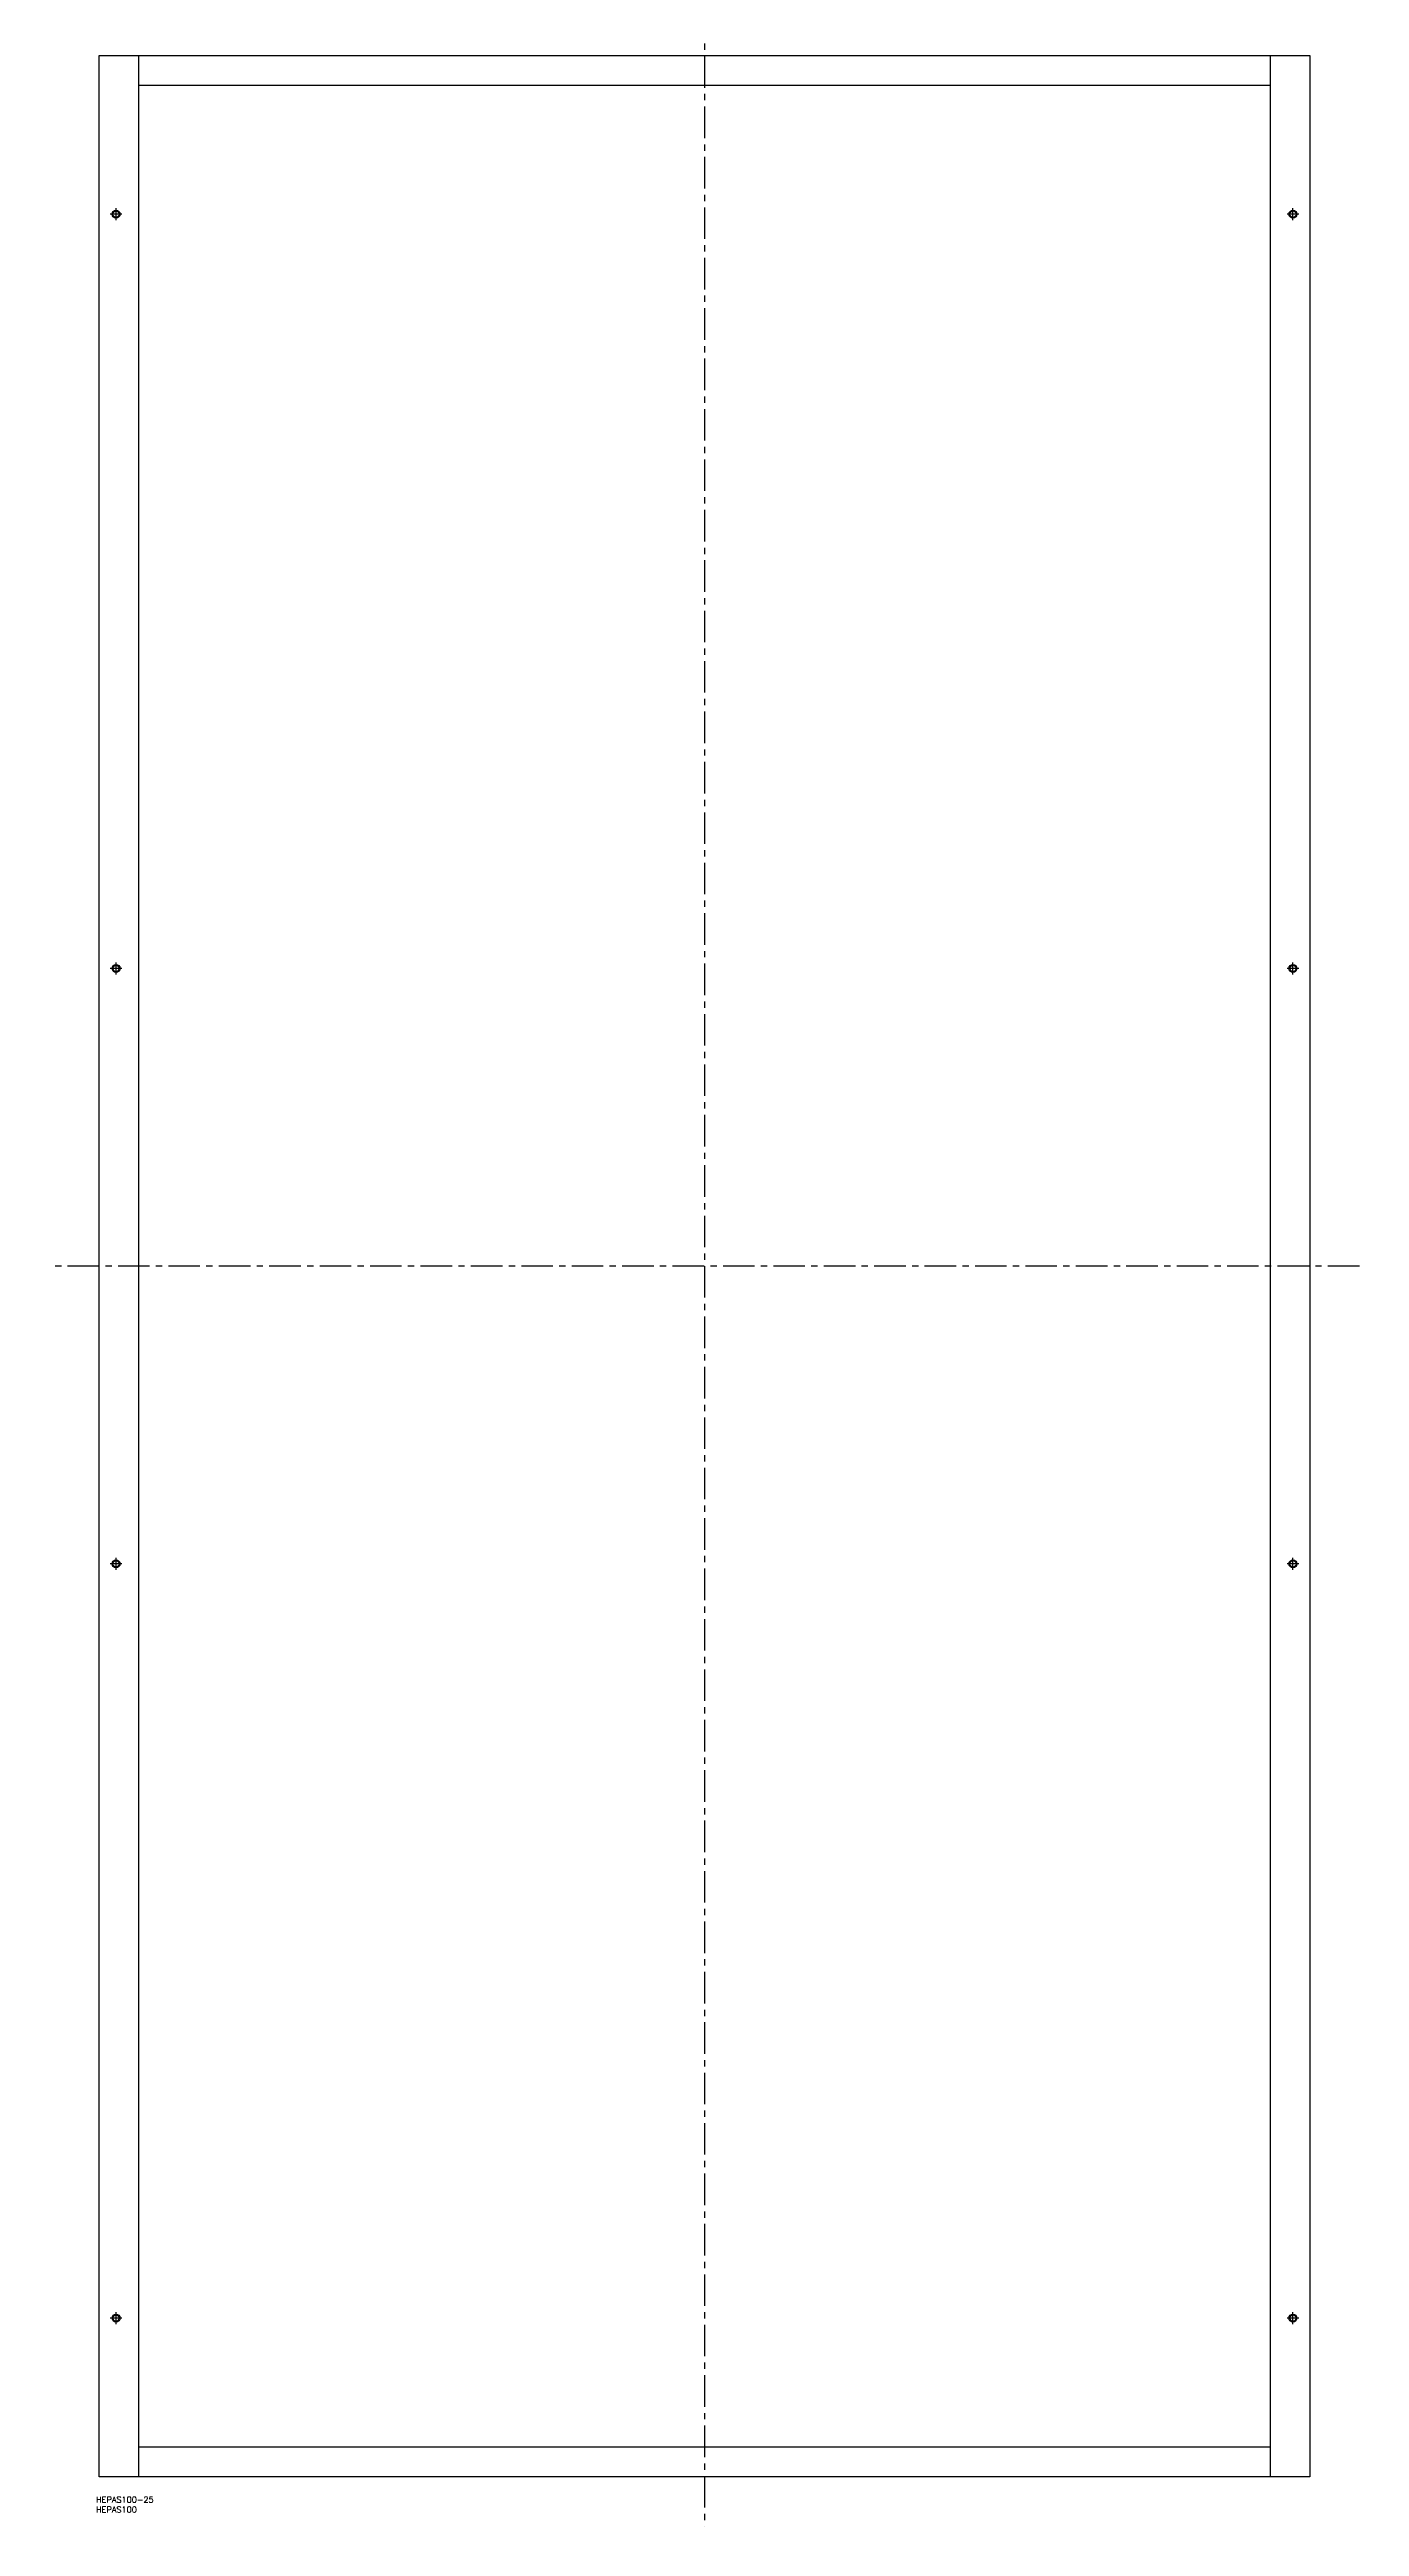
# Model space of a CAD drawing. Extents: x -23 to 637, y -15 to 3673.
# Drawn here: x -23 to 637, y -15 to 1233 of the extents above; entities that cross this region are included whole.
import ezdxf

# ---------------------------------------------------------------- set-up
doc = ezdxf.new("R2010")
doc.units = 0
doc.header["$LTSCALE"] = 0.5
doc.linetypes.add('CENTER', pattern=[50.8, 31.75, -6.35, 6.35, -6.35])
for name, color, linetype in [('MSM_CENTER', 1, 'CENTER'), ('MSM_CONTINUOUS', 7, 'CONTINUOUS'), ('MSM_NARROW', 5, 'CONTINUOUS')]:
    doc.layers.add(name, color=color, linetype=linetype)
doc.styles.get("Standard").update_dxf_attribs({"font": 'txt.shx', "height": 3, "bigfont": 'bigfont.shx'})

# ---------------------------------------------------------------- blocks, each defined once
blk = doc.blocks.new('*U2')
at = {"layer": 'MSM_CONTINUOUS'}
blk.add_text('HEPAS100-25', height=3, dxfattribs=at).set_placement((0, -3))
blk = doc.blocks.new('*U3')
at = {"layer": 'MSM_CONTINUOUS'}
blk.add_text('HEPAS100', height=3, dxfattribs=at).set_placement((0, -8))

msp = doc.modelspace()

# ---------------------------------------------------------------- linework, layer by layer
at = {"layer": 'MSM_CENTER'}
for p, q in [((306.6, 1255), (306.6, -15)), ((13.1, 1150), (7.1, 1150)), ((10.1, 1147), (10.1, 1153)), ((606.1, 1150), (600.1, 1150)), ((603.1, 1147), (603.1, 1153)), ((13.1, 770), (7.1, 770)), ((10.1, 767), (10.1, 773)), ((606.1, 770), (600.1, 770)), ((603.1, 767), (603.1, 773)), ((636.6, 620), (-23.4, 620)), ((13.1, 470), (7.1, 470)), ((10.1, 467), (10.1, 473)), ((606.1, 470), (600.1, 470)), ((603.1, 467), (603.1, 473)), ((13.1, 90), (7.1, 90)), ((10.1, 87), (10.1, 93)), ((606.1, 90), (600.1, 90)), ((603.1, 87), (603.1, 93))]:
    msp.add_line(p, q, dxfattribs=at)
at = {"layer": 'MSM_CONTINUOUS'}
for p, q in [((1.6, 1230), (611.6, 1230)), ((1.6, 10), (1.6, 1230)), ((21.6, 10), (21.6, 1230)), ((591.6, 1230), (591.6, 10)), ((611.6, 1230), (611.6, 10)), ((21.6, 1215), (591.6, 1215)), ((591.6, 25), (21.6, 25)), ((611.6, 10), (1.6, 10))]:
    msp.add_line(p, q, dxfattribs=at)
for centre in [(10.1, 1150), (603.1, 1150), (10.1, 770), (603.1, 770), (10.1, 470), (603.1, 470), (10.1, 90), (603.1, 90)]:
    msp.add_circle(centre, 1.62, dxfattribs=at)
at = {"layer": 'MSM_NARROW'}
for centre in [(10.1, 1150), (603.1, 1150), (10.1, 770), (603.1, 770), (10.1, 470), (603.1, 470), (10.1, 90), (603.1, 90)]:
    msp.add_circle(centre, 2, dxfattribs=at)

# ---------------------------------------------------------------- block references
at = {"layer": 'MSM_CONTINUOUS'}
for name in ['*U2', '*U3']:
    msp.add_blockref(name, (0, 0), dxfattribs=at)

doc.saveas('drawing.dxf')
